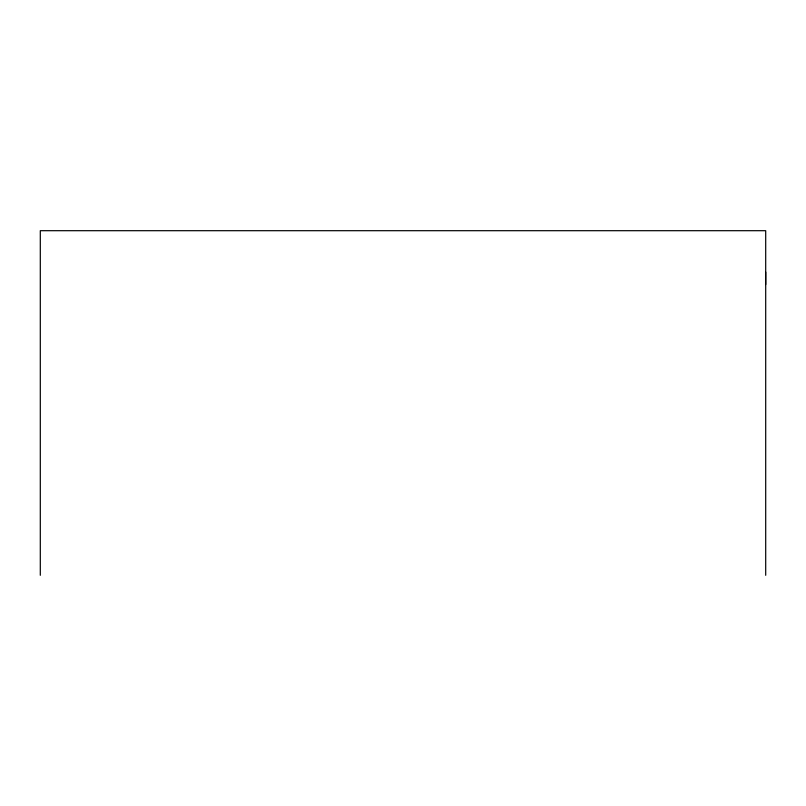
<?xml version="1.0" encoding="UTF-8"?>
<svg xmlns="http://www.w3.org/2000/svg" width="806" height="806" viewBox="0 0 806 806"><rect width="100%" height="100%" fill="white"/><g stroke="black" fill="none" stroke-linecap="round" stroke-linejoin="round"><path stroke-width="1.21" d="M765.7 284.538L765.7 272.035M765.7 575.303L765.7 230.697L40.3 230.697L40.3 575.303"/></g></svg>
